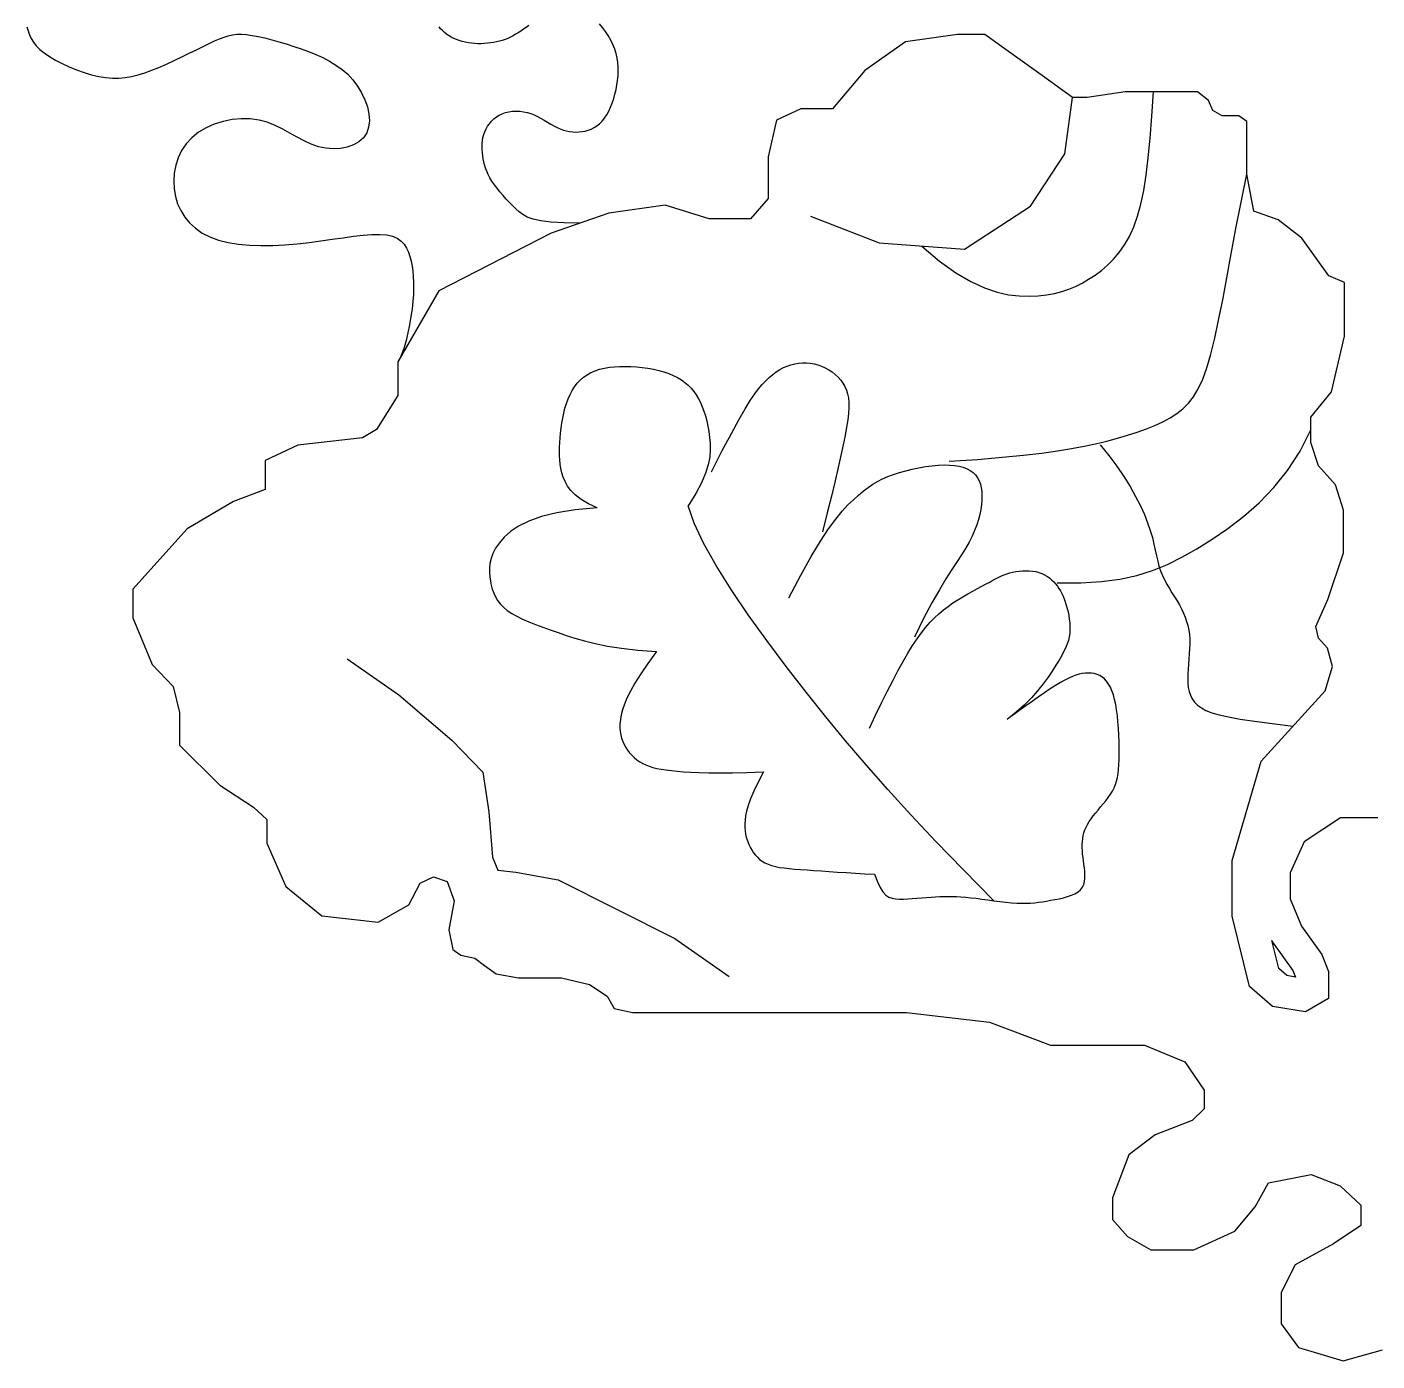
# Paper-space layout 'A4' of a CAD drawing. Header units: millimetres. Extents: x 277 to 487, y 39 to 336.
# Drawn here: x 303.222 to 305.948, y 119.549 to 122.242 of the extents above; entities that cross this region are included whole.
import ezdxf

# ---------------------------------------------------------------- set-up
doc = ezdxf.new("R2010")
doc.units = ezdxf.units.MM
doc.layers.add('ARQ_Vista 01', color=1, linetype='Continuous')

# ---------------------------------------------------------------- blocks, each defined once
blk = doc.blocks.new('BRASÃO ESTADO PARANÁ')
at = {"layer": 'ARQ_Vista 01'}
for points in [[(3241.46, -31189.925), (3240.964, -31189.916), (3240.57, -31189.892), (3240.263, -31189.853), (3240.028, -31189.801), (3239.85, -31189.737), (3239.714, -31189.663), (3239.605, -31189.58), (3239.508, -31189.489), (3239.41, -31189.393), (3239.31, -31189.292), (3239.21, -31189.187), (3239.113, -31189.079), (3239.019, -31188.97), (3238.93, -31188.86), (3238.849, -31188.752), (3238.776, -31188.645), (3238.714, -31188.541), (3238.661, -31188.44), (3238.617, -31188.342), (3238.581, -31188.245), (3238.552, -31188.149), (3238.528, -31188.055), (3238.51, -31187.962), (3238.496, -31187.868), (3238.485, -31187.775), (3238.478, -31187.681), (3238.475, -31187.588), (3238.478, -31187.496), (3238.487, -31187.404), (3238.502, -31187.314), (3238.525, -31187.225), (3238.556, -31187.137), (3238.595, -31187.051), (3238.643, -31186.969), (3238.699, -31186.89), (3238.763, -31186.816), (3238.834, -31186.747), (3238.913, -31186.686), (3238.998, -31186.633), (3239.09, -31186.588), (3239.189, -31186.553), (3239.293, -31186.528), (3239.4, -31186.513), (3239.511, -31186.508), (3239.623, -31186.512), (3239.735, -31186.526), (3239.847, -31186.55), (3239.957, -31186.583), (3240.064, -31186.625), (3240.169, -31186.674), (3240.271, -31186.729), (3240.371, -31186.787), (3240.47, -31186.845), (3240.568, -31186.903), (3240.664, -31186.957), (3240.76, -31187.006), (3240.856, -31187.048), (3240.952, -31187.083), (3241.048, -31187.11), (3241.143, -31187.129), (3241.238, -31187.142), (3241.333, -31187.146), (3241.428, -31187.143), (3241.522, -31187.133), (3241.616, -31187.116), (3241.709, -31187.09), (3241.8, -31187.055), (3241.889, -31187.011), (3241.975, -31186.957), (3242.057, -31186.892), (3242.135, -31186.815), (3242.208, -31186.726), (3242.275, -31186.625), (3242.337, -31186.512), (3242.393, -31186.391), (3242.443, -31186.262), (3242.487, -31186.127), (3242.526, -31185.989), (3242.559, -31185.849), (3242.585, -31185.709), (3242.606, -31185.57), (3242.62, -31185.432), (3242.627, -31185.296), (3242.625, -31185.16), (3242.614, -31185.024), (3242.592, -31184.889), (3242.561, -31184.752), (3242.517, -31184.615), (3242.462, -31184.477), (3242.396, -31184.34), (3242.321, -31184.206), (3242.238, -31184.078), (3242.148, -31183.957), (3242.054, -31183.845)], [(3239.902, -31183.901), (3239.815, -31183.957), (3239.733, -31184.012), (3239.653, -31184.066), (3239.574, -31184.118), (3239.497, -31184.167), (3239.418, -31184.212), (3239.339, -31184.253), (3239.258, -31184.29), (3239.175, -31184.323), (3239.09, -31184.351), (3239.003, -31184.376), (3238.915, -31184.398), (3238.824, -31184.415), (3238.732, -31184.43), (3238.637, -31184.441), (3238.541, -31184.449), (3238.444, -31184.453), (3238.347, -31184.453), (3238.249, -31184.449), (3238.152, -31184.44), (3238.056, -31184.427), (3237.962, -31184.41), (3237.869, -31184.387), (3237.78, -31184.359), (3237.693, -31184.326), (3237.61, -31184.29), (3237.531, -31184.249), (3237.456, -31184.205), (3237.386, -31184.157), (3237.322, -31184.106), (3237.264, -31184.052), (3237.211, -31183.995), (3237.165, -31183.934)], [(3224.601, -31183.939), (3224.633, -31184.065), (3224.674, -31184.184), (3224.727, -31184.299), (3224.795, -31184.409), (3224.882, -31184.517), (3224.99, -31184.625), (3225.124, -31184.732), (3225.285, -31184.842), (3225.469, -31184.951), (3225.672, -31185.056), (3225.889, -31185.157), (3226.114, -31185.249), (3226.342, -31185.33), (3226.569, -31185.398), (3226.79, -31185.45), (3227.001, -31185.485), (3227.204, -31185.501), (3227.401, -31185.501), (3227.595, -31185.484), (3227.789, -31185.451), (3227.987, -31185.403), (3228.19, -31185.34), (3228.402, -31185.263), (3228.625, -31185.173), (3228.855, -31185.074), (3229.089, -31184.967), (3229.321, -31184.857), (3229.549, -31184.746), (3229.766, -31184.639), (3229.97, -31184.538), (3230.157, -31184.447), (3230.322, -31184.368), (3230.471, -31184.302), (3230.607, -31184.249), (3230.737, -31184.209), (3230.865, -31184.182), (3230.996, -31184.167), (3231.136, -31184.165), (3231.29, -31184.175), (3231.462, -31184.198), (3231.649, -31184.232), (3231.85, -31184.276), (3232.061, -31184.33), (3232.281, -31184.391), (3232.506, -31184.46), (3232.733, -31184.533), (3232.96, -31184.612), (3233.185, -31184.694), (3233.404, -31184.782), (3233.618, -31184.878), (3233.824, -31184.984), (3234.02, -31185.102), (3234.206, -31185.235), (3234.379, -31185.384), (3234.537, -31185.553), (3234.679, -31185.742), (3234.802, -31185.946), (3234.903, -31186.16), (3234.978, -31186.377), (3235.024, -31186.593), (3235.038, -31186.801), (3235.017, -31186.994), (3234.957, -31187.168), (3234.856, -31187.318), (3234.72, -31187.441), (3234.554, -31187.537), (3234.364, -31187.606), (3234.157, -31187.647), (3233.938, -31187.659), (3233.712, -31187.641), (3233.488, -31187.592), (3233.268, -31187.515), (3233.051, -31187.414), (3232.836, -31187.298), (3232.618, -31187.176), (3232.396, -31187.055), (3232.167, -31186.943), (3231.927, -31186.849), (3231.675, -31186.78), (3231.409, -31186.743), (3231.133, -31186.738), (3230.854, -31186.764), (3230.578, -31186.82), (3230.311, -31186.905), (3230.059, -31187.017), (3229.828, -31187.154), (3229.625, -31187.317), (3229.454, -31187.503), (3229.316, -31187.708), (3229.21, -31187.928), (3229.134, -31188.158), (3229.089, -31188.396), (3229.073, -31188.636), (3229.086, -31188.875), (3229.126, -31189.107), (3229.193, -31189.33), (3229.287, -31189.54), (3229.408, -31189.737), (3229.557, -31189.917), (3229.734, -31190.08), (3229.94, -31190.223), (3230.174, -31190.344), (3230.438, -31190.442), (3230.729, -31190.515), (3231.046, -31190.565), (3231.383, -31190.594), (3231.734, -31190.604), (3232.097, -31190.599), (3232.466, -31190.579), (3232.835, -31190.549), (3233.202, -31190.509), (3233.561, -31190.463), (3233.908, -31190.414), (3234.241, -31190.366), (3234.556, -31190.323), (3234.849, -31190.29), (3235.118, -31190.269), (3235.359, -31190.265), (3235.568, -31190.282), (3235.744, -31190.322), (3235.888, -31190.384), (3236.006, -31190.467), (3236.099, -31190.566), (3236.173, -31190.68), (3236.23, -31190.806), (3236.274, -31190.942), (3236.31, -31191.085), (3236.339, -31191.233), (3236.362, -31191.387), (3236.378, -31191.549), (3236.387, -31191.72), (3236.389, -31191.903), (3236.382, -31192.097), (3236.366, -31192.306), (3236.341, -31192.53), (3236.306, -31192.769), (3236.263, -31193.017), (3236.212, -31193.263), (3236.156, -31193.499), (3236.095, -31193.715), (3236.032, -31193.902), (3235.968, -31194.052), (3235.903, -31194.154)], [(3265.787, -31208.05), (3264.649, -31208.05), (3263.538, -31208.782), (3263.109, -31209.723), (3263.109, -31210.516), (3263.452, -31211.347), (3264.076, -31212.213), (3264.283, -31212.727), (3264.283, -31213.556), (3263.574, -31213.96), (3262.572, -31213.801), (3261.865, -31213.189), (3261.343, -31211.047), (3261.343, -31209.344), (3262.222, -31206.323), (3264.175, -31204.181), (3264.403, -31203.435), (3264.252, -31202.878), (3263.978, -31202.576), (3263.89, -31202.221), (3264.254, -31201.393), (3264.735, -31199.97), (3264.735, -31198.674), (3264.491, -31197.895), (3263.969, -31197.32), (3263.739, -31196.612), (3263.739, -31195.832), (3264.371, -31195.068), (3264.767, -31193.368), (3264.767, -31191.729), (3264.29, -31191.527), (3263.464, -31190.378), (3262.743, -31189.823), (3262.002, -31189.552), (3261.786, -31188.434), (3261.786, -31186.828), (3261.544, -31186.647), (3261.038, -31186.647), (3260.754, -31186.487), (3260.625, -31186.184), (3260.288, -31185.919), (3259.812, -31185.919), (3258.082, -31185.919), (3256.924, -31186.093), (3256.479, -31186.093), (3255.447, -31185.348), (3254.383, -31184.587), (3253.798, -31184.168), (3252.967, -31184.168), (3251.382, -31184.394), (3250.142, -31185.266), (3249.157, -31186.44), (3248.191, -31186.44), (3247.452, -31186.783), (3247.192, -31187.898), (3247.192, -31189.171), (3246.655, -31189.788), (3245.399, -31189.788), (3244.053, -31189.377), (3242.337, -31189.621), (3240.582, -31190.228), (3237.161, -31191.986), (3235.903, -31194.154), (3235.903, -31195.175), (3235.255, -31196.207), (3234.826, -31196.465), (3232.859, -31196.688), (3231.859, -31197.155), (3231.859, -31198.036), (3230.896, -31198.409), (3229.483, -31199.236), (3227.827, -31201.077), (3227.827, -31201.957), (3228.415, -31203.371), (3229.056, -31204.045), (3229.246, -31204.837), (3229.246, -31205.831), (3230.476, -31207.052), (3231.511, -31207.719), (3231.917, -31208.099), (3231.917, -31208.818), (3232.495, -31210.137), (3233.586, -31211.037), (3235.309, -31211.227), (3236.246, -31210.7), (3236.583, -31210.041), (3236.994, -31209.849), (3237.414, -31209.993), (3237.619, -31210.578), (3237.466, -31211.46), (3237.579, -31212.065), (3237.825, -31212.231), (3238.252, -31212.327), (3238.55, -31212.545), (3238.907, -31212.806), (3239.589, -31212.922), (3240.896, -31212.922), (3241.745, -31213.129), (3242.283, -31213.482), (3242.504, -31213.855), (3243.06, -31213.977), (3244.132, -31213.977), (3246.962, -31213.977), (3251.411, -31213.977), (3253.943, -31214.278), (3255.806, -31214.982), (3258.671, -31214.982), (3259.898, -31215.482), (3260.489, -31216.345), (3260.489, -31216.913), (3260.126, -31217.276), (3258.99, -31217.708), (3258.193, -31218.321), (3257.698, -31219.628), (3257.698, -31220.287), (3258.152, -31220.809), (3258.857, -31221.218), (3260.175, -31221.218), (3261.427, -31220.65), (3262.041, -31219.9), (3262.45, -31219.174), (3263.746, -31218.924), (3264.631, -31219.265), (3265.268, -31219.855), (3265.268, -31220.469), (3264.428, -31221.037), (3263.267, -31221.672), (3262.836, -31222.513), (3262.836, -31223.466), (3263.36, -31224.193), (3264.724, -31224.603), (3265.927, -31224.262)], [(3251.881, -31190.622), (3252.421, -31191.078), (3252.917, -31191.435), (3253.373, -31191.704), (3253.791, -31191.898), (3254.175, -31192.028), (3254.528, -31192.105), (3254.852, -31192.142), (3255.15, -31192.15), (3255.426, -31192.139), (3255.682, -31192.112), (3255.921, -31192.068), (3256.147, -31192.01), (3256.361, -31191.936), (3256.566, -31191.848), (3256.766, -31191.747), (3256.964, -31191.633), (3257.16, -31191.506), (3257.354, -31191.364), (3257.544, -31191.204), (3257.727, -31191.023), (3257.901, -31190.819), (3258.063, -31190.588), (3258.212, -31190.328), (3258.344, -31190.037), (3258.46, -31189.71), (3258.559, -31189.342), (3258.644, -31188.926), (3258.719, -31188.457), (3258.784, -31187.928), (3258.842, -31187.333), (3258.896, -31186.665), (3258.947, -31185.919)], [(3248.487, -31189.712), (3250.582, -31190.525), (3253.18, -31190.718), (3255.195, -31189.401), (3256.243, -31187.813), (3256.479, -31186.093)], [(3252.711, -31197.18), (3253.581, -31197.121), (3254.331, -31197.06), (3254.978, -31196.997), (3255.535, -31196.932), (3256.018, -31196.864), (3256.444, -31196.794), (3256.825, -31196.721), (3257.179, -31196.644), (3257.517, -31196.563), (3257.842, -31196.478), (3258.152, -31196.389), (3258.447, -31196.294), (3258.725, -31196.194), (3258.985, -31196.088), (3259.227, -31195.975), (3259.45, -31195.855), (3259.654, -31195.727), (3259.839, -31195.583), (3260.008, -31195.414), (3260.164, -31195.213), (3260.308, -31194.971), (3260.443, -31194.68), (3260.57, -31194.332), (3260.692, -31193.917), (3260.811, -31193.431), (3260.93, -31192.876), (3261.052, -31192.258), (3261.178, -31191.584), (3261.312, -31190.859), (3261.456, -31190.088), (3261.613, -31189.278), (3261.786, -31188.434)], [(3241.987, -31198.601), (3241.714, -31198.473), (3241.493, -31198.342), (3241.317, -31198.208), (3241.181, -31198.072), (3241.079, -31197.936), (3241.003, -31197.799), (3240.949, -31197.663), (3240.909, -31197.529), (3240.879, -31197.398), (3240.857, -31197.269), (3240.842, -31197.14), (3240.833, -31197.011), (3240.831, -31196.88), (3240.833, -31196.747), (3240.84, -31196.61), (3240.851, -31196.469), (3240.865, -31196.322), (3240.883, -31196.171), (3240.905, -31196.018), (3240.932, -31195.865), (3240.964, -31195.712), (3241.002, -31195.562), (3241.046, -31195.417), (3241.097, -31195.277), (3241.155, -31195.146), (3241.22, -31195.022), (3241.294, -31194.907), (3241.376, -31194.801), (3241.466, -31194.705), (3241.566, -31194.618), (3241.674, -31194.542), (3241.793, -31194.476), (3241.921, -31194.42), (3242.058, -31194.376), (3242.203, -31194.341), (3242.355, -31194.315), (3242.512, -31194.298), (3242.675, -31194.288), (3242.842, -31194.287), (3243.012, -31194.292), (3243.184, -31194.303), (3243.357, -31194.321), (3243.528, -31194.345), (3243.696, -31194.376), (3243.86, -31194.413), (3244.017, -31194.457), (3244.165, -31194.508), (3244.305, -31194.565), (3244.433, -31194.629), (3244.55, -31194.7), (3244.657, -31194.777), (3244.755, -31194.862), (3244.844, -31194.954), (3244.926, -31195.053), (3245, -31195.159), (3245.068, -31195.272), (3245.13, -31195.392), (3245.186, -31195.52), (3245.237, -31195.656), (3245.282, -31195.799), (3245.322, -31195.95), (3245.356, -31196.109), (3245.385, -31196.277), (3245.408, -31196.452), (3245.425, -31196.637), (3245.43, -31196.834), (3245.414, -31197.048), (3245.369, -31197.284), (3245.29, -31197.547), (3245.167, -31197.839), (3244.994, -31198.167), (3244.762, -31198.534)], [(3245.464, -31197.499), (3245.797, -31196.856), (3246.075, -31196.333), (3246.305, -31195.914), (3246.494, -31195.584), (3246.652, -31195.327), (3246.786, -31195.128), (3246.904, -31194.972), (3247.013, -31194.843), (3247.121, -31194.729), (3247.229, -31194.626), (3247.337, -31194.534), (3247.445, -31194.454), (3247.555, -31194.385), (3247.665, -31194.326), (3247.778, -31194.277), (3247.892, -31194.238), (3248.007, -31194.21), (3248.125, -31194.191), (3248.243, -31194.182), (3248.362, -31194.182), (3248.48, -31194.193), (3248.597, -31194.213), (3248.712, -31194.243), (3248.826, -31194.283), (3248.936, -31194.333), (3249.043, -31194.391), (3249.144, -31194.459), (3249.24, -31194.534), (3249.327, -31194.617), (3249.407, -31194.706), (3249.476, -31194.802), (3249.535, -31194.903), (3249.583, -31195.009), (3249.618, -31195.124), (3249.642, -31195.249), (3249.654, -31195.388), (3249.654, -31195.544), (3249.643, -31195.72), (3249.621, -31195.918), (3249.587, -31196.142), (3249.542, -31196.395), (3249.485, -31196.681), (3249.416, -31197.004), (3249.333, -31197.369), (3249.236, -31197.78), (3249.125, -31198.241), (3248.999, -31198.756), (3248.856, -31199.33)], [(3256.01, -31200.883), (3256.723, -31200.886), (3257.355, -31200.849), (3257.921, -31200.774), (3258.435, -31200.66), (3258.912, -31200.51), (3259.366, -31200.324), (3259.812, -31200.103), (3260.264, -31199.848), (3260.733, -31199.559), (3261.212, -31199.234), (3261.691, -31198.865), (3262.161, -31198.45), (3262.611, -31197.983), (3263.031, -31197.459), (3263.41, -31196.874), (3263.739, -31196.222)], [(3257.315, -31196.684), (3257.583, -31197.005), (3257.825, -31197.325), (3258.041, -31197.641), (3258.232, -31197.95), (3258.399, -31198.249), (3258.543, -31198.535), (3258.665, -31198.806), (3258.765, -31199.06), (3258.845, -31199.293), (3258.908, -31199.508), (3258.958, -31199.707), (3258.999, -31199.891), (3259.036, -31200.062), (3259.072, -31200.223), (3259.111, -31200.375), (3259.157, -31200.52), (3259.213, -31200.661), (3259.278, -31200.797), (3259.35, -31200.929), (3259.427, -31201.059), (3259.505, -31201.186), (3259.584, -31201.311), (3259.661, -31201.435), (3259.733, -31201.559), (3259.799, -31201.682), (3259.857, -31201.806), (3259.909, -31201.932), (3259.953, -31202.059), (3259.989, -31202.189), (3260.017, -31202.323), (3260.037, -31202.46), (3260.047, -31202.602), (3260.05, -31202.749), (3260.045, -31202.9), (3260.035, -31203.054), (3260.023, -31203.208), (3260.01, -31203.362), (3259.998, -31203.513), (3259.989, -31203.662), (3259.986, -31203.805), (3259.99, -31203.942), (3260.003, -31204.073), (3260.028, -31204.196), (3260.067, -31204.313), (3260.122, -31204.421), (3260.195, -31204.522), (3260.288, -31204.615), (3260.403, -31204.699), (3260.543, -31204.775), (3260.72, -31204.844), (3260.945, -31204.909), (3261.229, -31204.972), (3261.585, -31205.036), (3262.024, -31205.102), (3262.558, -31205.173), (3263.198, -31205.252)], [(3247.825, -31201.346), (3248.188, -31200.655), (3248.508, -31200.084), (3248.79, -31199.617), (3249.038, -31199.242), (3249.257, -31198.942), (3249.453, -31198.703), (3249.63, -31198.512), (3249.793, -31198.352), (3249.948, -31198.212), (3250.096, -31198.088), (3250.241, -31197.978), (3250.386, -31197.881), (3250.533, -31197.794), (3250.685, -31197.717), (3250.845, -31197.647), (3251.015, -31197.583), (3251.198, -31197.524), (3251.39, -31197.47), (3251.589, -31197.421), (3251.791, -31197.379), (3251.993, -31197.344), (3252.191, -31197.318), (3252.381, -31197.3), (3252.562, -31197.292), (3252.728, -31197.294), (3252.881, -31197.307), (3253.021, -31197.33), (3253.146, -31197.364), (3253.259, -31197.407), (3253.358, -31197.461), (3253.445, -31197.524), (3253.519, -31197.598), (3253.58, -31197.681), (3253.629, -31197.774), (3253.666, -31197.875), (3253.692, -31197.985), (3253.708, -31198.103), (3253.714, -31198.229), (3253.71, -31198.362), (3253.698, -31198.502), (3253.676, -31198.648), (3253.646, -31198.8), (3253.605, -31198.958), (3253.553, -31199.122), (3253.489, -31199.292), (3253.412, -31199.467), (3253.321, -31199.648), (3253.215, -31199.834), (3253.094, -31200.028), (3252.955, -31200.239), (3252.796, -31200.479), (3252.617, -31200.761), (3252.415, -31201.096), (3252.188, -31201.497), (3251.936, -31201.975), (3251.655, -31202.543)], [(3241.987, -31198.601), (3241.316, -31198.657), (3240.751, -31198.747), (3240.282, -31198.864), (3239.897, -31199.004), (3239.587, -31199.159), (3239.341, -31199.325), (3239.15, -31199.497), (3239.002, -31199.667), (3238.888, -31199.832), (3238.805, -31199.99), (3238.747, -31200.143), (3238.713, -31200.291), (3238.697, -31200.433), (3238.697, -31200.57), (3238.709, -31200.704), (3238.729, -31200.833), (3238.754, -31200.958), (3238.787, -31201.08), (3238.828, -31201.198), (3238.88, -31201.312), (3238.945, -31201.421), (3239.026, -31201.527), (3239.123, -31201.627), (3239.24, -31201.724), (3239.378, -31201.815), (3239.536, -31201.903), (3239.711, -31201.988), (3239.902, -31202.071), (3240.108, -31202.153), (3240.326, -31202.235), (3240.555, -31202.318), (3240.793, -31202.402), (3241.04, -31202.488), (3241.304, -31202.574), (3241.594, -31202.658), (3241.922, -31202.739), (3242.295, -31202.813), (3242.725, -31202.879), (3243.221, -31202.934), (3243.792, -31202.976)], [(3254.077, -31210.576), (3253.149, -31209.637), (3252.31, -31208.767), (3251.545, -31207.953), (3250.84, -31207.18), (3250.182, -31206.434), (3249.557, -31205.701), (3248.952, -31204.965), (3248.352, -31204.214), (3247.75, -31203.438), (3247.156, -31202.647), (3246.59, -31201.859), (3246.067, -31201.09), (3245.606, -31200.357), (3245.223, -31199.676), (3244.936, -31199.063), (3244.762, -31198.534)], [(3250.283, -31205.315), (3250.471, -31204.92), (3250.651, -31204.547), (3250.825, -31204.198), (3250.992, -31203.871), (3251.152, -31203.568), (3251.307, -31203.288), (3251.456, -31203.032), (3251.599, -31202.8), (3251.737, -31202.592), (3251.871, -31202.405), (3252.003, -31202.238), (3252.134, -31202.087), (3252.266, -31201.951), (3252.4, -31201.826), (3252.537, -31201.711), (3252.68, -31201.603), (3252.828, -31201.499), (3252.98, -31201.401), (3253.134, -31201.307), (3253.287, -31201.218), (3253.436, -31201.135), (3253.58, -31201.057), (3253.714, -31200.985), (3253.838, -31200.919), (3253.95, -31200.86), (3254.05, -31200.806), (3254.142, -31200.757), (3254.227, -31200.713), (3254.309, -31200.675), (3254.39, -31200.641), (3254.473, -31200.61), (3254.559, -31200.584), (3254.651, -31200.561), (3254.748, -31200.542), (3254.848, -31200.528), (3254.951, -31200.519), (3255.054, -31200.515), (3255.157, -31200.518), (3255.258, -31200.527), (3255.355, -31200.544), (3255.447, -31200.569), (3255.535, -31200.601), (3255.618, -31200.64), (3255.695, -31200.686), (3255.768, -31200.737), (3255.837, -31200.792), (3255.9, -31200.852), (3255.958, -31200.916), (3256.012, -31200.983), (3256.061, -31201.054), (3256.106, -31201.128), (3256.147, -31201.206), (3256.185, -31201.289), (3256.22, -31201.375), (3256.252, -31201.467), (3256.282, -31201.563), (3256.311, -31201.665), (3256.337, -31201.77), (3256.359, -31201.879), (3256.377, -31201.989), (3256.39, -31202.101), (3256.397, -31202.212), (3256.397, -31202.322), (3256.39, -31202.429), (3256.375, -31202.534), (3256.35, -31202.638), (3256.316, -31202.744), (3256.271, -31202.854), (3256.214, -31202.972), (3256.145, -31203.101), (3256.063, -31203.242), (3255.966, -31203.398), (3255.855, -31203.573), (3255.728, -31203.762), (3255.581, -31203.964), (3255.412, -31204.175), (3255.221, -31204.392), (3255.003, -31204.612), (3254.758, -31204.832), (3254.483, -31205.048)], [(3234.363, -31203.206), (3235.941, -31204.295), (3237.556, -31205.684), (3238.496, -31206.66), (3238.683, -31207.862), (3238.796, -31209.25), (3238.955, -31209.646), (3239.508, -31209.699), (3240.797, -31209.935), (3244.352, -31211.729), (3246.009, -31212.886)], [(3243.792, -31202.976), (3243.528, -31203.341), (3243.311, -31203.66), (3243.136, -31203.94), (3242.998, -31204.184), (3242.892, -31204.398), (3242.813, -31204.587), (3242.757, -31204.756), (3242.718, -31204.908), (3242.692, -31205.049), (3242.678, -31205.18), (3242.675, -31205.302), (3242.683, -31205.416), (3242.7, -31205.523), (3242.727, -31205.624), (3242.762, -31205.72), (3242.804, -31205.812), (3242.853, -31205.9), (3242.909, -31205.984), (3242.972, -31206.065), (3243.041, -31206.141), (3243.115, -31206.211), (3243.195, -31206.277), (3243.281, -31206.336), (3243.372, -31206.389), (3243.469, -31206.435), (3243.572, -31206.475), (3243.683, -31206.51), (3243.805, -31206.54), (3243.938, -31206.565), (3244.084, -31206.588), (3244.245, -31206.608), (3244.423, -31206.626), (3244.62, -31206.643), (3244.841, -31206.658), (3245.094, -31206.669), (3245.385, -31206.677), (3245.719, -31206.679), (3246.105, -31206.676), (3246.548, -31206.665), (3247.054, -31206.646)], [(3250.442, -31209.766), (3250.525, -31209.996), (3250.608, -31210.174), (3250.694, -31210.306), (3250.782, -31210.4), (3250.875, -31210.461), (3250.974, -31210.498), (3251.081, -31210.516), (3251.195, -31210.522), (3251.32, -31210.522), (3251.452, -31210.518), (3251.59, -31210.511), (3251.732, -31210.501), (3251.876, -31210.49), (3252.019, -31210.479), (3252.161, -31210.468), (3252.298, -31210.458), (3252.429, -31210.45), (3252.556, -31210.445), (3252.682, -31210.443), (3252.809, -31210.443), (3252.939, -31210.447), (3253.074, -31210.455), (3253.218, -31210.466), (3253.371, -31210.482), (3253.536, -31210.501), (3253.711, -31210.524), (3253.892, -31210.548), (3254.076, -31210.573), (3254.259, -31210.596), (3254.439, -31210.617), (3254.612, -31210.635), (3254.775, -31210.647), (3254.925, -31210.652), (3255.065, -31210.652), (3255.196, -31210.646), (3255.321, -31210.636), (3255.442, -31210.622), (3255.562, -31210.604), (3255.683, -31210.584), (3255.807, -31210.562), (3255.936, -31210.539), (3256.067, -31210.513), (3256.197, -31210.483), (3256.323, -31210.449), (3256.442, -31210.408), (3256.55, -31210.361), (3256.644, -31210.305), (3256.721, -31210.239), (3256.778, -31210.163), (3256.817, -31210.078), (3256.841, -31209.985), (3256.852, -31209.886), (3256.853, -31209.783), (3256.847, -31209.677), (3256.835, -31209.569), (3256.821, -31209.462), (3256.807, -31209.357), (3256.795, -31209.253), (3256.783, -31209.151), (3256.775, -31209.052), (3256.77, -31208.954), (3256.769, -31208.859), (3256.774, -31208.766), (3256.784, -31208.676), (3256.801, -31208.588), (3256.824, -31208.501), (3256.854, -31208.417), (3256.891, -31208.332), (3256.934, -31208.248), (3256.985, -31208.164), (3257.042, -31208.078), (3257.107, -31207.991), (3257.178, -31207.901), (3257.253, -31207.81), (3257.332, -31207.716), (3257.411, -31207.621), (3257.488, -31207.525), (3257.562, -31207.429), (3257.63, -31207.331), (3257.691, -31207.233), (3257.741, -31207.135), (3257.783, -31207.035), (3257.817, -31206.931), (3257.843, -31206.82), (3257.863, -31206.701), (3257.877, -31206.571), (3257.887, -31206.429), (3257.893, -31206.273), (3257.896, -31206.101), (3257.896, -31205.916), (3257.892, -31205.722), (3257.886, -31205.523), (3257.875, -31205.323), (3257.86, -31205.126), (3257.841, -31204.936), (3257.818, -31204.756), (3257.79, -31204.59), (3257.757, -31204.438), (3257.719, -31204.3), (3257.676, -31204.176), (3257.628, -31204.066), (3257.574, -31203.969), (3257.515, -31203.885), (3257.45, -31203.814), (3257.379, -31203.756), (3257.304, -31203.71), (3257.223, -31203.675), (3257.138, -31203.652), (3257.05, -31203.638), (3256.959, -31203.634), (3256.866, -31203.638), (3256.771, -31203.651), (3256.675, -31203.672), (3256.575, -31203.701), (3256.47, -31203.74), (3256.358, -31203.79), (3256.237, -31203.851), (3256.104, -31203.926), (3255.958, -31204.014), (3255.796, -31204.118), (3255.619, -31204.237), (3255.431, -31204.366), (3255.24, -31204.5), (3255.052, -31204.634), (3254.876, -31204.761), (3254.717, -31204.877), (3254.584, -31204.974), (3254.483, -31205.048)], [(3247.054, -31206.646), (3246.89, -31206.965), (3246.76, -31207.238), (3246.661, -31207.472), (3246.588, -31207.671), (3246.538, -31207.841), (3246.506, -31207.988), (3246.49, -31208.117), (3246.484, -31208.234), (3246.486, -31208.342), (3246.494, -31208.444), (3246.508, -31208.541), (3246.528, -31208.633), (3246.554, -31208.72), (3246.584, -31208.803), (3246.62, -31208.884), (3246.66, -31208.962), (3246.704, -31209.039), (3246.753, -31209.113), (3246.807, -31209.184), (3246.868, -31209.251), (3246.937, -31209.313), (3247.013, -31209.37), (3247.098, -31209.421), (3247.193, -31209.465), (3247.299, -31209.502), (3247.415, -31209.532), (3247.543, -31209.557), (3247.684, -31209.577), (3247.837, -31209.594), (3248.004, -31209.609), (3248.185, -31209.623), (3248.381, -31209.637), (3248.592, -31209.652), (3248.818, -31209.668), (3249.058, -31209.684), (3249.311, -31209.701), (3249.577, -31209.718), (3249.854, -31209.735), (3250.143, -31209.751), (3250.442, -31209.766)]]:
    blk.add_lwpolyline(points, dxfattribs=at)
blk.add_lwpolyline([(3262.761, -31212.642), (3262.553, -31211.789), (3262.573, -31211.836), (3263.194, -31212.7), (3263.275, -31212.9), (3263.01, -31212.858)], close=True, dxfattribs=at)

psp = doc.layouts.new('A4')

# ---------------------------------------------------------------- block references
at = {"layer": 'ARQ_Vista 01', "xscale": 0.06623285758541897, "yscale": 0.06623285759997088, "zscale": 0.0662328576}
psp.add_blockref('BRASÃO ESTADO PARANÁ', (89.6472, 2187.6436), dxfattribs=at)

doc.saveas('drawing.dxf')
